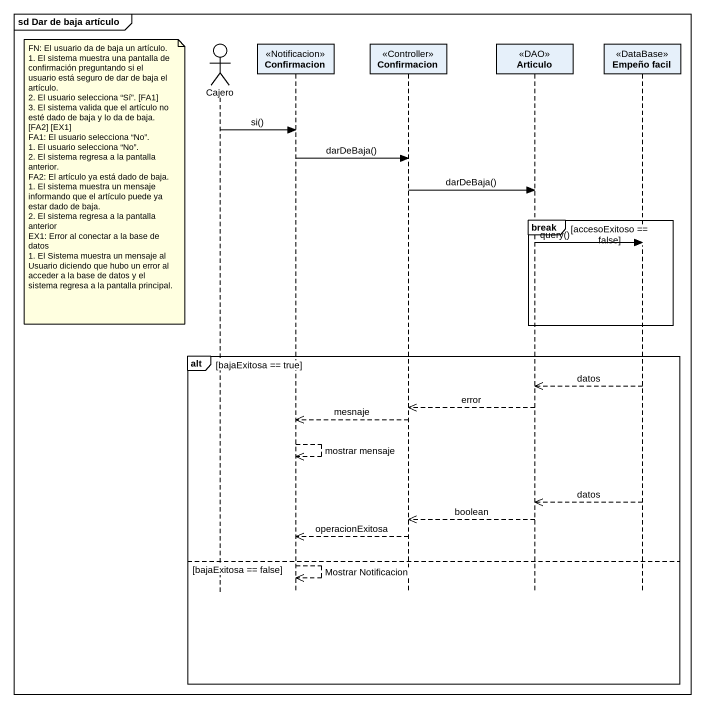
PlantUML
@startuml
mainframe sd Dar de baja artículo
hide footbox
actor Cajero
participant Confirmacion <<Notificacion>>
participant "Confirmacion" as Confirmacion_2 <<Controller>>
participant Articulo <<DAO>>
participant "Empeño facil" as Empeño_facil <<DataBase>>

Cajero -> Confirmacion : si()
Confirmacion -> Confirmacion_2 : darDeBaja()
note left of Cajero
  FN: El usuario da de baja un artículo.
  1. El sistema muestra una pantalla de confirmación preguntando si el usuario está seguro de dar de baja el artículo.
  2. El usuario selecciona “Sí”. [FA1]
  3. El sistema valida que el artículo no esté dado de baja y lo da de baja. [FA2] [EX1]
  FA1: El usuario selecciona “No”.
  1. El usuario selecciona “No”.
  2. El sistema regresa a la pantalla anterior.
  FA2: El artículo ya está dado de baja.
  1. El sistema muestra un mensaje informando que el artículo puede ya estar dado de baja.
  2. El sistema regresa a la pantalla anterior
  EX1: Error al conectar a la base de datos
  1. El Sistema muestra un mensaje al Usuario diciendo que hubo un error al acceder a la base de datos y el sistema regresa a la pantalla principal.
end note
Confirmacion_2 -> Articulo : darDeBaja()
break accesoExitoso == false
  Articulo -> Empeño_facil : query()
end
alt bajaExitosa == true
  Empeño_facil -->> Articulo : datos
  Articulo -->> Confirmacion_2 : error
  Confirmacion_2 -->> Confirmacion : mesnaje
  Confirmacion -->> Confirmacion : mostrar mensaje
  Empeño_facil -->> Articulo : datos
  Articulo -->> Confirmacion_2 : boolean
  Confirmacion_2 -->> Confirmacion : operacionExitosa
else bajaExitosa == false
  Confirmacion -->> Confirmacion : Mostrar Notificacion
end
@enduml
